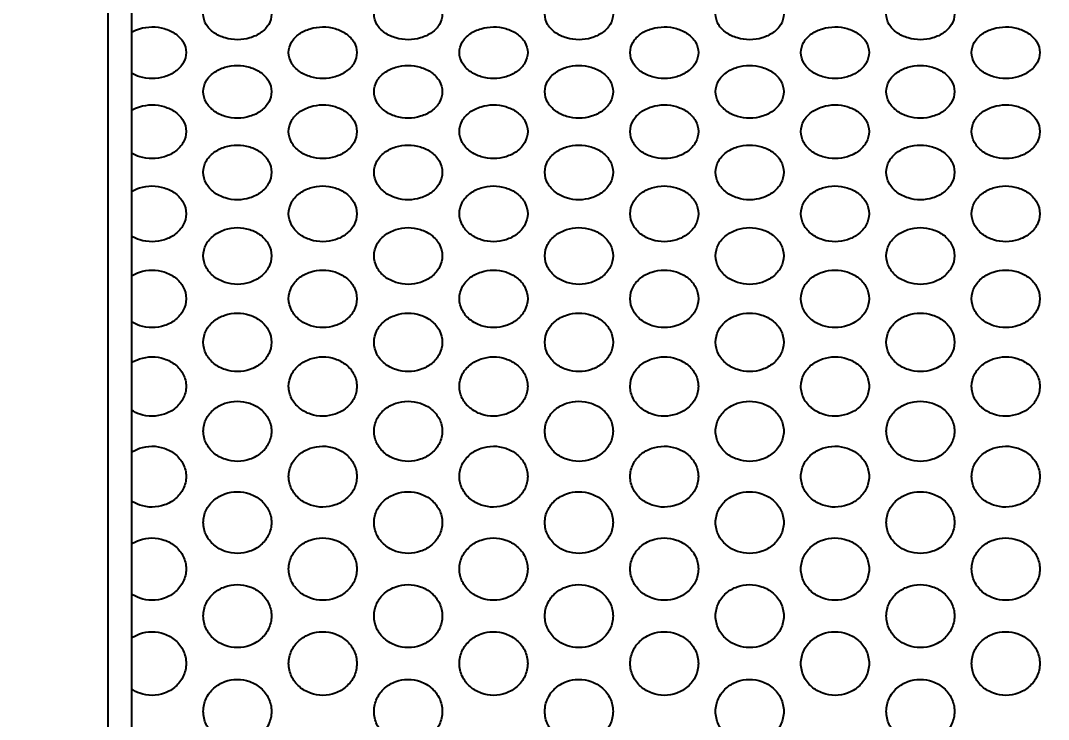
# Model space of a CAD drawing. Header units: millimetres. Extents: x 750 to 8479, y 2174 to 4333.
# Drawn here: x 2271.8 to 2392.2, y 3843.8 to 3925.7 of the extents above; entities that cross this region are included whole.
import ezdxf

# ---------------------------------------------------------------- set-up
doc = ezdxf.new("R2010")
doc.units = ezdxf.units.MM
doc.header["$LTSCALE"] = 153.67
doc.header["$PDMODE"] = 3
doc.header["$PDSIZE"] = 8
doc.layers.get('0').update_dxf_attribs({"linetype": 'CONTINUOUS'})
doc.layers.get('Defpoints').update_dxf_attribs({"linetype": 'CONTINUOUS'})
doc.layers.add('02___PRT_ALL_AXES', color=7, linetype='CONTINUOUS')
doc.styles.get("Standard").update_dxf_attribs({"font": 'calibri.ttf'})
doc.dimstyles.get("Standard").update_dxf_attribs({"dimtxt": 17.5, "dimasz": 17.5, "dimexe": 1.5, "dimexo": 1, "dimtad": 1, "dimdsep": 46, "dimtxsty": 'Standard', "dimblk": '_FILLED', "dimblk1": '_FILLED', "dimblk2": '_FILLED', "dimcen": 0.09, "dimazin": 2, "dimtol": 1, "dimtp": 0.01, "dimtm": 0.01, "dimtfac": 1, "dimtofl": 0, "dimtmove": 0, "dimatfit": 3, "dimldrblk": '_FILLED', "dimfxl": 1, "dimtolj": 1, "dimarcsym": 0})

# ---------------------------------------------------------------- blocks, each defined once
blk = doc.blocks.new('_FILLED')
at = {"color": 0, "linetype": 'ByBlock'}
blk.add_solid([(0, 0), (-1, 0.2143), (-1, -0.2143)], dxfattribs=at)
blk = doc.blocks.new('*D35')
at = {"color": 0, "lineweight": -2}
for p, q in [((2172.16, 4025.33), (2172.16, 4062.93)), ((2749.56, 3876.37), (2749.56, 4062.93)), ((2189.66, 4061.43), (2426.86, 4061.43)), ((2732.06, 4061.43), (2494.87, 4061.43))]:
    blk.add_line(p, q, dxfattribs=at)
at = {"layer": 'Defpoints', "color": 0}
for p in [(2749.56, 4061.43), (2172.16, 4024.33), (2749.56, 3875.37)]:
    blk.add_point(p, dxfattribs=at)
at = {"color": 0, "linetype": 'ByBlock', "lineweight": -2, "xscale": 17.5, "yscale": 17.5, "zscale": 17.5, "rotation": 180}
blk.add_blockref('_FILLED', (2172.16, 4061.43), dxfattribs=at)
at = {"color": 0, "linetype": 'ByBlock', "lineweight": -2, "xscale": 17.5, "yscale": 17.5, "zscale": 17.5}
blk.add_blockref('_FILLED', (2749.56, 4061.43), dxfattribs=at)
at = {"color": 0, "insert": (2460.86, 4061.43), "char_height": 30, "attachment_point": 5}
blk.add_mtext('\\A1;\\A1;575', dxfattribs=at)

msp = doc.modelspace()

# ---------------------------------------------------------------- linework, layer by layer
at = {"layer": '02___PRT_ALL_AXES', "linetype": 'Continuous'}
for p, q in [((2282.04045, 3495.98644), (2282.04045, 4020.65762)), ((2284.7516, 4011.78983), (2284.7516, 3504.85424))]:
    msp.add_line(p, q, dxfattribs=at)
for points in [[(2301.16421, 3926.40065), (2301.14237, 3925.9631), (2300.93039, 3925.1779), (2299.98744, 3924.18528), (2298.64757, 3923.55791), (2297.18087, 3923.35095), (2295.707, 3923.54957), (2294.35251, 3924.17568), (2293.39937, 3925.17347), (2293.18584, 3925.96134), (2293.16421, 3926.40065)], [(2321.16421, 3926.40065), (2321.14237, 3925.9631), (2320.93039, 3925.1779), (2319.98744, 3924.18528), (2318.64757, 3923.55791), (2317.18087, 3923.35095), (2315.707, 3923.54957), (2314.35251, 3924.17568), (2313.39937, 3925.17347), (2313.18584, 3925.96134), (2313.16421, 3926.40065)], [(2341.16421, 3926.40065), (2341.14237, 3925.9631), (2340.93039, 3925.1779), (2339.98744, 3924.18528), (2338.64757, 3923.55791), (2337.18087, 3923.35095), (2335.707, 3923.54957), (2334.35251, 3924.17568), (2333.39937, 3925.17347), (2333.18584, 3925.96134), (2333.16421, 3926.40065)], [(2361.16421, 3926.40065), (2361.14237, 3925.9631), (2360.93039, 3925.1779), (2359.98744, 3924.18528), (2358.64757, 3923.55791), (2357.18087, 3923.35095), (2355.707, 3923.54957), (2354.35251, 3924.17568), (2353.39937, 3925.17347), (2353.18584, 3925.96134), (2353.16421, 3926.40065)], [(2381.16421, 3926.40065), (2381.14237, 3925.9631), (2380.93039, 3925.1779), (2379.98744, 3924.18528), (2378.64757, 3923.55791), (2377.18087, 3923.35095), (2375.707, 3923.54957), (2374.35251, 3924.17568), (2373.39937, 3925.17347), (2373.18584, 3925.96134), (2373.16421, 3926.40065)], [(2303.16421, 3921.91304), (2303.18605, 3922.36015), (2303.39803, 3923.15702), (2304.34098, 3924.15372), (2305.68085, 3924.77843), (2307.14755, 3924.98371), (2308.62142, 3924.78671), (2309.97591, 3924.16333), (2310.92905, 3923.16151), (2311.14258, 3922.36194), (2311.16421, 3921.91304)], [(2323.16421, 3921.91304), (2323.18605, 3922.36015), (2323.39803, 3923.15702), (2324.34098, 3924.15372), (2325.68085, 3924.77843), (2327.14755, 3924.98371), (2328.62142, 3924.78671), (2329.97591, 3924.16333), (2330.92905, 3923.16151), (2331.14258, 3922.36194), (2331.16421, 3921.91304)], [(2343.16421, 3921.91304), (2343.18605, 3922.36015), (2343.39803, 3923.15702), (2344.34098, 3924.15372), (2345.68085, 3924.77843), (2347.14755, 3924.98371), (2348.62142, 3924.78671), (2349.97591, 3924.16333), (2350.92905, 3923.16151), (2351.14258, 3922.36194), (2351.16421, 3921.91304)], [(2363.16421, 3921.91304), (2363.18605, 3922.36015), (2363.39803, 3923.15702), (2364.34098, 3924.15372), (2365.68085, 3924.77843), (2367.14755, 3924.98371), (2368.62142, 3924.78671), (2369.97591, 3924.16333), (2370.92905, 3923.16151), (2371.14258, 3922.36194), (2371.16421, 3921.91304)], [(2383.16421, 3921.91304), (2383.18605, 3922.36015), (2383.39803, 3923.15702), (2384.34098, 3924.15372), (2385.68085, 3924.77843), (2387.14755, 3924.98371), (2388.62142, 3924.78671), (2389.97591, 3924.16333), (2390.92905, 3923.16151), (2391.14258, 3922.36194), (2391.16421, 3921.91304)], [(2311.16421, 3921.91304), (2311.14237, 3921.46594), (2310.93039, 3920.66375), (2309.98744, 3919.64991), (2308.64757, 3919.00925), (2307.18087, 3918.79792), (2305.707, 3919.00073), (2304.35251, 3919.64011), (2303.39937, 3920.65923), (2303.18584, 3921.46414), (2303.16421, 3921.91304)], [(2331.16421, 3921.91304), (2331.14237, 3921.46594), (2330.93039, 3920.66375), (2329.98744, 3919.64991), (2328.64757, 3919.00925), (2327.18087, 3918.79792), (2325.707, 3919.00073), (2324.35251, 3919.64011), (2323.39937, 3920.65923), (2323.18584, 3921.46414), (2323.16421, 3921.91304)], [(2351.16421, 3921.91304), (2351.14237, 3921.46594), (2350.93039, 3920.66375), (2349.98744, 3919.64991), (2348.64757, 3919.00925), (2347.18087, 3918.79792), (2345.707, 3919.00073), (2344.35251, 3919.64011), (2343.39937, 3920.65923), (2343.18584, 3921.46414), (2343.16421, 3921.91304)], [(2371.16421, 3921.91304), (2371.14237, 3921.46594), (2370.93039, 3920.66375), (2369.98744, 3919.64991), (2368.64757, 3919.00925), (2367.18087, 3918.79792), (2365.707, 3919.00073), (2364.35251, 3919.64011), (2363.39937, 3920.65923), (2363.18584, 3921.46414), (2363.16421, 3921.91304)], [(2391.16421, 3921.91304), (2391.14237, 3921.46594), (2390.93039, 3920.66375), (2389.98744, 3919.64991), (2388.64757, 3919.00925), (2387.18087, 3918.79792), (2385.707, 3919.00073), (2384.35251, 3919.64011), (2383.39937, 3920.65923), (2383.18584, 3921.46414), (2383.16421, 3921.91304)], [(2293.16421, 3917.32993), (2293.18605, 3917.78631), (2293.39803, 3918.59987), (2294.34098, 3919.61768), (2295.68085, 3920.25575), (2297.14755, 3920.46544), (2298.62142, 3920.26421), (2299.97591, 3919.62749), (2300.92905, 3918.60445), (2301.14258, 3917.78815), (2301.16421, 3917.32993)], [(2313.16421, 3917.32993), (2313.18605, 3917.78631), (2313.39803, 3918.59987), (2314.34098, 3919.61768), (2315.68085, 3920.25575), (2317.14755, 3920.46544), (2318.62142, 3920.26421), (2319.97591, 3919.62749), (2320.92905, 3918.60445), (2321.14258, 3917.78815), (2321.16421, 3917.32993)], [(2333.16421, 3917.32993), (2333.18605, 3917.78631), (2333.39803, 3918.59987), (2334.34098, 3919.61768), (2335.68085, 3920.25575), (2337.14755, 3920.46544), (2338.62142, 3920.26421), (2339.97591, 3919.62749), (2340.92905, 3918.60445), (2341.14258, 3917.78815), (2341.16421, 3917.32993)], [(2353.16421, 3917.32993), (2353.18605, 3917.78631), (2353.39803, 3918.59987), (2354.34098, 3919.61768), (2355.68085, 3920.25575), (2357.14755, 3920.46544), (2358.62142, 3920.26421), (2359.97591, 3919.62749), (2360.92905, 3918.60445), (2361.14258, 3917.78815), (2361.16421, 3917.32993)], [(2373.16421, 3917.32993), (2373.18605, 3917.78631), (2373.39803, 3918.59987), (2374.34098, 3919.61768), (2375.68085, 3920.25575), (2377.14755, 3920.46544), (2378.62142, 3920.26421), (2379.97591, 3919.62749), (2380.92905, 3918.60445), (2381.14258, 3917.78815), (2381.16421, 3917.32993)], [(2301.16421, 3917.32993), (2301.14237, 3916.87355), (2300.93039, 3916.05482), (2299.98744, 3915.02035), (2298.64757, 3914.36678), (2297.18087, 3914.15122), (2295.707, 3914.35809), (2294.35251, 3915.01035), (2293.39937, 3916.05021), (2293.18584, 3916.87171), (2293.16421, 3917.32993)], [(2321.16421, 3917.32993), (2321.14237, 3916.87355), (2320.93039, 3916.05482), (2319.98744, 3915.02035), (2318.64757, 3914.36678), (2317.18087, 3914.15122), (2315.707, 3914.35809), (2314.35251, 3915.01035), (2313.39937, 3916.05021), (2313.18584, 3916.87171), (2313.16421, 3917.32993)], [(2341.16421, 3917.32993), (2341.14237, 3916.87355), (2340.93039, 3916.05482), (2339.98744, 3915.02035), (2338.64757, 3914.36678), (2337.18087, 3914.15122), (2335.707, 3914.35809), (2334.35251, 3915.01035), (2333.39937, 3916.05021), (2333.18584, 3916.87171), (2333.16421, 3917.32993)], [(2361.16421, 3917.32993), (2361.14237, 3916.87355), (2360.93039, 3916.05482), (2359.98744, 3915.02035), (2358.64757, 3914.36678), (2357.18087, 3914.15122), (2355.707, 3914.35809), (2354.35251, 3915.01035), (2353.39937, 3916.05021), (2353.18584, 3916.87171), (2353.16421, 3917.32993)], [(2381.16421, 3917.32993), (2381.14237, 3916.87355), (2380.93039, 3916.05482), (2379.98744, 3915.02035), (2378.64757, 3914.36678), (2377.18087, 3914.15122), (2375.707, 3914.35809), (2374.35251, 3915.01035), (2373.39937, 3916.05021), (2373.18584, 3916.87171), (2373.16421, 3917.32993)], [(2303.16421, 3912.65399), (2303.18605, 3913.11939), (2303.39803, 3913.94914), (2304.34098, 3914.98747), (2305.68085, 3915.63853), (2307.14755, 3915.8525), (2308.62142, 3915.64716), (2309.97591, 3914.99748), (2310.92905, 3913.95381), (2311.14258, 3913.12126), (2311.16421, 3912.65399)], [(2323.16421, 3912.65399), (2323.18605, 3913.11939), (2323.39803, 3913.94914), (2324.34098, 3914.98747), (2325.68085, 3915.63853), (2327.14755, 3915.8525), (2328.62142, 3915.64716), (2329.97591, 3914.99748), (2330.92905, 3913.95381), (2331.14258, 3913.12126), (2331.16421, 3912.65399)], [(2343.16421, 3912.65399), (2343.18605, 3913.11939), (2343.39803, 3913.94914), (2344.34098, 3914.98747), (2345.68085, 3915.63853), (2347.14755, 3915.8525), (2348.62142, 3915.64716), (2349.97591, 3914.99748), (2350.92905, 3913.95381), (2351.14258, 3913.12126), (2351.16421, 3912.65399)], [(2363.16421, 3912.65399), (2363.18605, 3913.11939), (2363.39803, 3913.94914), (2364.34098, 3914.98747), (2365.68085, 3915.63853), (2367.14755, 3915.8525), (2368.62142, 3915.64716), (2369.97591, 3914.99748), (2370.92905, 3913.95381), (2371.14258, 3913.12126), (2371.16421, 3912.65399)], [(2383.16421, 3912.65399), (2383.18605, 3913.11939), (2383.39803, 3913.94914), (2384.34098, 3914.98747), (2385.68085, 3915.63853), (2387.14755, 3915.8525), (2388.62142, 3915.64716), (2389.97591, 3914.99748), (2390.92905, 3913.95381), (2391.14258, 3913.12126), (2391.16421, 3912.65399)], [(2311.16421, 3912.65399), (2311.14237, 3912.18859), (2310.93039, 3911.35382), (2309.98744, 3910.29932), (2308.64757, 3909.63322), (2307.18087, 3909.41353), (2305.707, 3909.62436), (2304.35251, 3910.28912), (2303.39937, 3911.34911), (2303.18584, 3912.18671), (2303.16421, 3912.65399)], [(2331.16421, 3912.65399), (2331.14237, 3912.18859), (2330.93039, 3911.35382), (2329.98744, 3910.29932), (2328.64757, 3909.63322), (2327.18087, 3909.41353), (2325.707, 3909.62436), (2324.35251, 3910.28912), (2323.39937, 3911.34911), (2323.18584, 3912.18671), (2323.16421, 3912.65399)], [(2351.16421, 3912.65399), (2351.14237, 3912.18859), (2350.93039, 3911.35382), (2349.98744, 3910.29932), (2348.64757, 3909.63322), (2347.18087, 3909.41353), (2345.707, 3909.62436), (2344.35251, 3910.28912), (2343.39937, 3911.34911), (2343.18584, 3912.18671), (2343.16421, 3912.65399)], [(2371.16421, 3912.65399), (2371.14237, 3912.18859), (2370.93039, 3911.35382), (2369.98744, 3910.29932), (2368.64757, 3909.63322), (2367.18087, 3909.41353), (2365.707, 3909.62436), (2364.35251, 3910.28912), (2363.39937, 3911.34911), (2363.18584, 3912.18671), (2363.16421, 3912.65399)], [(2391.16421, 3912.65399), (2391.14237, 3912.18859), (2390.93039, 3911.35382), (2389.98744, 3910.29932), (2388.64757, 3909.63322), (2387.18087, 3909.41353), (2385.707, 3909.62436), (2384.35251, 3910.28912), (2383.39937, 3911.34911), (2383.18584, 3912.18671), (2383.16421, 3912.65399)], [(2293.16421, 3907.88795), (2293.18605, 3908.36209), (2293.39803, 3909.20756), (2294.34098, 3910.2658), (2295.68085, 3910.92946), (2297.14755, 3911.1476), (2298.62142, 3910.93827), (2299.97591, 3910.276), (2300.92905, 3909.21232), (2301.14258, 3908.364), (2301.16421, 3907.88795)], [(2313.16421, 3907.88795), (2313.18605, 3908.36209), (2313.39803, 3909.20756), (2314.34098, 3910.2658), (2315.68085, 3910.92946), (2317.14755, 3911.1476), (2318.62142, 3910.93827), (2319.97591, 3910.276), (2320.92905, 3909.21232), (2321.14258, 3908.364), (2321.16421, 3907.88795)], [(2333.16421, 3907.88795), (2333.18605, 3908.36209), (2333.39803, 3909.20756), (2334.34098, 3910.2658), (2335.68085, 3910.92946), (2337.14755, 3911.1476), (2338.62142, 3910.93827), (2339.97591, 3910.276), (2340.92905, 3909.21232), (2341.14258, 3908.364), (2341.16421, 3907.88795)], [(2353.16421, 3907.88795), (2353.18605, 3908.36209), (2353.39803, 3909.20756), (2354.34098, 3910.2658), (2355.68085, 3910.92946), (2357.14755, 3911.1476), (2358.62142, 3910.93827), (2359.97591, 3910.276), (2360.92905, 3909.21232), (2361.14258, 3908.364), (2361.16421, 3907.88795)], [(2373.16421, 3907.88795), (2373.18605, 3908.36209), (2373.39803, 3909.20756), (2374.34098, 3910.2658), (2375.68085, 3910.92946), (2377.14755, 3911.1476), (2378.62142, 3910.93827), (2379.97591, 3910.276), (2380.92905, 3909.21232), (2381.14258, 3908.364), (2381.16421, 3907.88795)], [(2301.16421, 3907.88795), (2301.14237, 3907.4138), (2300.93039, 3906.56347), (2299.98744, 3905.48956), (2298.64757, 3904.81131), (2297.18087, 3904.58765), (2295.707, 3904.8023), (2294.35251, 3905.47918), (2293.39937, 3906.55868), (2293.18584, 3907.41189), (2293.16421, 3907.88795)], [(2321.16421, 3907.88795), (2321.14237, 3907.4138), (2320.93039, 3906.56347), (2319.98744, 3905.48956), (2318.64757, 3904.81131), (2317.18087, 3904.58765), (2315.707, 3904.8023), (2314.35251, 3905.47918), (2313.39937, 3906.55868), (2313.18584, 3907.41189), (2313.16421, 3907.88795)], [(2341.16421, 3907.88795), (2341.14237, 3907.4138), (2340.93039, 3906.56347), (2339.98744, 3905.48956), (2338.64757, 3904.81131), (2337.18087, 3904.58765), (2335.707, 3904.8023), (2334.35251, 3905.47918), (2333.39937, 3906.55868), (2333.18584, 3907.41189), (2333.16421, 3907.88795)], [(2361.16421, 3907.88795), (2361.14237, 3907.4138), (2360.93039, 3906.56347), (2359.98744, 3905.48956), (2358.64757, 3904.81131), (2357.18087, 3904.58765), (2355.707, 3904.8023), (2354.35251, 3905.47918), (2353.39937, 3906.55868), (2353.18584, 3907.41189), (2353.16421, 3907.88795)], [(2381.16421, 3907.88795), (2381.14237, 3907.4138), (2380.93039, 3906.56347), (2379.98744, 3905.48956), (2378.64757, 3904.81131), (2377.18087, 3904.58765), (2375.707, 3904.8023), (2374.35251, 3905.47918), (2373.39937, 3906.55868), (2373.18584, 3907.41189), (2373.16421, 3907.88795)], [(2303.16421, 3903.03459), (2303.18605, 3903.5172), (2303.39803, 3904.37789), (2304.34098, 3905.45543), (2305.68085, 3906.13131), (2307.14755, 3906.35348), (2308.62142, 3906.14028), (2309.97591, 3905.46581), (2310.92905, 3904.38274), (2311.14258, 3903.51914), (2311.16421, 3903.03459)], [(2323.16421, 3903.03459), (2323.18605, 3903.5172), (2323.39803, 3904.37789), (2324.34098, 3905.45543), (2325.68085, 3906.13131), (2327.14755, 3906.35348), (2328.62142, 3906.14028), (2329.97591, 3905.46581), (2330.92905, 3904.38274), (2331.14258, 3903.51914), (2331.16421, 3903.03459)], [(2343.16421, 3903.03459), (2343.18605, 3903.5172), (2343.39803, 3904.37789), (2344.34098, 3905.45543), (2345.68085, 3906.13131), (2347.14755, 3906.35348), (2348.62142, 3906.14028), (2349.97591, 3905.46581), (2350.92905, 3904.38274), (2351.14258, 3903.51914), (2351.16421, 3903.03459)], [(2363.16421, 3903.03459), (2363.18605, 3903.5172), (2363.39803, 3904.37789), (2364.34098, 3905.45543), (2365.68085, 3906.13131), (2367.14755, 3906.35348), (2368.62142, 3906.14028), (2369.97591, 3905.46581), (2370.92905, 3904.38274), (2371.14258, 3903.51914), (2371.16421, 3903.03459)], [(2383.16421, 3903.03459), (2383.18605, 3903.5172), (2383.39803, 3904.37789), (2384.34098, 3905.45543), (2385.68085, 3906.13131), (2387.14755, 3906.35348), (2388.62142, 3906.14028), (2389.97591, 3905.46581), (2390.92905, 3904.38274), (2391.14258, 3903.51914), (2391.16421, 3903.03459)], [(2311.16421, 3903.03459), (2311.14237, 3902.55198), (2310.93039, 3901.68658), (2309.98744, 3900.59388), (2308.64757, 3899.90389), (2307.18087, 3899.67637), (2305.707, 3899.89472), (2304.35251, 3900.58332), (2303.39937, 3901.6817), (2303.18584, 3902.55003), (2303.16421, 3903.03459)], [(2331.16421, 3903.03459), (2331.14237, 3902.55198), (2330.93039, 3901.68658), (2329.98744, 3900.59388), (2328.64757, 3899.90389), (2327.18087, 3899.67637), (2325.707, 3899.89472), (2324.35251, 3900.58332), (2323.39937, 3901.6817), (2323.18584, 3902.55003), (2323.16421, 3903.03459)], [(2351.16421, 3903.03459), (2351.14237, 3902.55198), (2350.93039, 3901.68658), (2349.98744, 3900.59388), (2348.64757, 3899.90389), (2347.18087, 3899.67637), (2345.707, 3899.89472), (2344.35251, 3900.58332), (2343.39937, 3901.6817), (2343.18584, 3902.55003), (2343.16421, 3903.03459)], [(2371.16421, 3903.03459), (2371.14237, 3902.55198), (2370.93039, 3901.68658), (2369.98744, 3900.59388), (2368.64757, 3899.90389), (2367.18087, 3899.67637), (2365.707, 3899.89472), (2364.35251, 3900.58332), (2363.39937, 3901.6817), (2363.18584, 3902.55003), (2363.16421, 3903.03459)], [(2391.16421, 3903.03459), (2391.14237, 3902.55198), (2390.93039, 3901.68658), (2389.98744, 3900.59388), (2388.64757, 3899.90389), (2387.18087, 3899.67637), (2385.707, 3899.89472), (2384.35251, 3900.58332), (2383.39937, 3901.6817), (2383.18584, 3902.55003), (2383.16421, 3903.03459)], [(2293.16421, 3898.09675), (2293.18605, 3898.58755), (2293.39803, 3899.46296), (2294.34098, 3900.55916), (2295.68085, 3901.24686), (2297.14755, 3901.47294), (2298.62142, 3901.25599), (2299.97591, 3900.56972), (2300.92905, 3899.46789), (2301.14258, 3898.58952), (2301.16421, 3898.09675)], [(2313.16421, 3898.09675), (2313.18605, 3898.58755), (2313.39803, 3899.46296), (2314.34098, 3900.55916), (2315.68085, 3901.24686), (2317.14755, 3901.47294), (2318.62142, 3901.25599), (2319.97591, 3900.56972), (2320.92905, 3899.46789), (2321.14258, 3898.58952), (2321.16421, 3898.09675)], [(2333.16421, 3898.09675), (2333.18605, 3898.58755), (2333.39803, 3899.46296), (2334.34098, 3900.55916), (2335.68085, 3901.24686), (2337.14755, 3901.47294), (2338.62142, 3901.25599), (2339.97591, 3900.56972), (2340.92905, 3899.46789), (2341.14258, 3898.58952), (2341.16421, 3898.09675)], [(2353.16421, 3898.09675), (2353.18605, 3898.58755), (2353.39803, 3899.46296), (2354.34098, 3900.55916), (2355.68085, 3901.24686), (2357.14755, 3901.47294), (2358.62142, 3901.25599), (2359.97591, 3900.56972), (2360.92905, 3899.46789), (2361.14258, 3898.58952), (2361.16421, 3898.09675)], [(2373.16421, 3898.09675), (2373.18605, 3898.58755), (2373.39803, 3899.46296), (2374.34098, 3900.55916), (2375.68085, 3901.24686), (2377.14755, 3901.47294), (2378.62142, 3901.25599), (2379.97591, 3900.56972), (2380.92905, 3899.46789), (2381.14258, 3898.58952), (2381.16421, 3898.09675)], [(2301.16421, 3898.09675), (2301.14237, 3897.60595), (2300.93039, 3896.72599), (2299.98744, 3895.61515), (2298.64757, 3894.91381), (2297.18087, 3894.68257), (2295.707, 3894.90449), (2294.35251, 3895.60441), (2293.39937, 3896.72104), (2293.18584, 3897.60397), (2293.16421, 3898.09675)], [(2321.16421, 3898.09675), (2321.14237, 3897.60595), (2320.93039, 3896.72599), (2319.98744, 3895.61515), (2318.64757, 3894.91381), (2317.18087, 3894.68257), (2315.707, 3894.90449), (2314.35251, 3895.60441), (2313.39937, 3896.72104), (2313.18584, 3897.60397), (2313.16421, 3898.09675)], [(2341.16421, 3898.09675), (2341.14237, 3897.60595), (2340.93039, 3896.72599), (2339.98744, 3895.61515), (2338.64757, 3894.91381), (2337.18087, 3894.68257), (2335.707, 3894.90449), (2334.35251, 3895.60441), (2333.39937, 3896.72104), (2333.18584, 3897.60397), (2333.16421, 3898.09675)], [(2361.16421, 3898.09675), (2361.14237, 3897.60595), (2360.93039, 3896.72599), (2359.98744, 3895.61515), (2358.64757, 3894.91381), (2357.18087, 3894.68257), (2355.707, 3894.90449), (2354.35251, 3895.60441), (2353.39937, 3896.72104), (2353.18584, 3897.60397), (2353.16421, 3898.09675)], [(2381.16421, 3898.09675), (2381.14237, 3897.60595), (2380.93039, 3896.72599), (2379.98744, 3895.61515), (2378.64757, 3894.91381), (2377.18087, 3894.68257), (2375.707, 3894.90449), (2374.35251, 3895.60441), (2373.39937, 3896.72104), (2373.18584, 3897.60397), (2373.16421, 3898.09675)], [(2303.16421, 3893.07731), (2303.18605, 3893.57601), (2303.39803, 3894.46563), (2304.34098, 3895.57985), (2305.68085, 3896.27898), (2307.14755, 3896.50883), (2308.62142, 3896.28826), (2309.97591, 3895.59059), (2310.92905, 3894.47063), (2311.14258, 3893.57801), (2311.16421, 3893.07731)], [(2323.16421, 3893.07731), (2323.18605, 3893.57601), (2323.39803, 3894.46563), (2324.34098, 3895.57985), (2325.68085, 3896.27898), (2327.14755, 3896.50883), (2328.62142, 3896.28826), (2329.97591, 3895.59059), (2330.92905, 3894.47063), (2331.14258, 3893.57801), (2331.16421, 3893.07731)], [(2343.16421, 3893.07731), (2343.18605, 3893.57601), (2343.39803, 3894.46563), (2344.34098, 3895.57985), (2345.68085, 3896.27898), (2347.14755, 3896.50883), (2348.62142, 3896.28826), (2349.97591, 3895.59059), (2350.92905, 3894.47063), (2351.14258, 3893.57801), (2351.16421, 3893.07731)], [(2363.16421, 3893.07731), (2363.18605, 3893.57601), (2363.39803, 3894.46563), (2364.34098, 3895.57985), (2365.68085, 3896.27898), (2367.14755, 3896.50883), (2368.62142, 3896.28826), (2369.97591, 3895.59059), (2370.92905, 3894.47063), (2371.14258, 3893.57801), (2371.16421, 3893.07731)], [(2383.16421, 3893.07731), (2383.18605, 3893.57601), (2383.39803, 3894.46563), (2384.34098, 3895.57985), (2385.68085, 3896.27898), (2387.14755, 3896.50883), (2388.62142, 3896.28826), (2389.97591, 3895.59059), (2390.92905, 3894.47063), (2391.14258, 3893.57801), (2391.16421, 3893.07731)], [(2311.16421, 3893.07731), (2311.14237, 3892.57861), (2310.93039, 3891.68461), (2309.98744, 3890.55626), (2308.64757, 3889.84399), (2307.18087, 3889.60916), (2305.707, 3889.83452), (2304.35251, 3890.54536), (2303.39937, 3891.67957), (2303.18584, 3892.5766), (2303.16421, 3893.07731)], [(2331.16421, 3893.07731), (2331.14237, 3892.57861), (2330.93039, 3891.68461), (2329.98744, 3890.55626), (2328.64757, 3889.84399), (2327.18087, 3889.60916), (2325.707, 3889.83452), (2324.35251, 3890.54536), (2323.39937, 3891.67957), (2323.18584, 3892.5766), (2323.16421, 3893.07731)], [(2351.16421, 3893.07731), (2351.14237, 3892.57861), (2350.93039, 3891.68461), (2349.98744, 3890.55626), (2348.64757, 3889.84399), (2347.18087, 3889.60916), (2345.707, 3889.83452), (2344.35251, 3890.54536), (2343.39937, 3891.67957), (2343.18584, 3892.5766), (2343.16421, 3893.07731)], [(2371.16421, 3893.07731), (2371.14237, 3892.57861), (2370.93039, 3891.68461), (2369.98744, 3890.55626), (2368.64757, 3889.84399), (2367.18087, 3889.60916), (2365.707, 3889.83452), (2364.35251, 3890.54536), (2363.39937, 3891.67957), (2363.18584, 3892.5766), (2363.16421, 3893.07731)], [(2391.16421, 3893.07731), (2391.14237, 3892.57861), (2390.93039, 3891.68461), (2389.98744, 3890.55626), (2388.64757, 3889.84399), (2387.18087, 3889.60916), (2385.707, 3889.83452), (2384.35251, 3890.54536), (2383.39937, 3891.67957), (2383.18584, 3892.5766), (2383.16421, 3893.07731)], [(2293.16421, 3887.97919), (2293.18605, 3888.4855), (2293.39803, 3889.38881), (2294.34098, 3890.52041), (2295.68085, 3891.23056), (2297.14755, 3891.46405), (2298.62142, 3891.23998), (2299.97591, 3890.53132), (2300.92905, 3889.3939), (2301.14258, 3888.48754), (2301.16421, 3887.97919)], [(2313.16421, 3887.97919), (2313.18605, 3888.4855), (2313.39803, 3889.38881), (2314.34098, 3890.52041), (2315.68085, 3891.23056), (2317.14755, 3891.46405), (2318.62142, 3891.23998), (2319.97591, 3890.53132), (2320.92905, 3889.3939), (2321.14258, 3888.48754), (2321.16421, 3887.97919)], [(2333.16421, 3887.97919), (2333.18605, 3888.4855), (2333.39803, 3889.38881), (2334.34098, 3890.52041), (2335.68085, 3891.23056), (2337.14755, 3891.46405), (2338.62142, 3891.23998), (2339.97591, 3890.53132), (2340.92905, 3889.3939), (2341.14258, 3888.48754), (2341.16421, 3887.97919)], [(2353.16421, 3887.97919), (2353.18605, 3888.4855), (2353.39803, 3889.38881), (2354.34098, 3890.52041), (2355.68085, 3891.23056), (2357.14755, 3891.46405), (2358.62142, 3891.23998), (2359.97591, 3890.53132), (2360.92905, 3889.3939), (2361.14258, 3888.48754), (2361.16421, 3887.97919)], [(2373.16421, 3887.97919), (2373.18605, 3888.4855), (2373.39803, 3889.38881), (2374.34098, 3890.52041), (2375.68085, 3891.23056), (2377.14755, 3891.46405), (2378.62142, 3891.23998), (2379.97591, 3890.53132), (2380.92905, 3889.3939), (2381.14258, 3888.48754), (2381.16421, 3887.97919)], [(2301.16421, 3887.97919), (2301.14237, 3887.47289), (2300.93039, 3886.56536), (2299.98744, 3885.42018), (2298.64757, 3884.69739), (2297.18087, 3884.45911), (2295.707, 3884.68778), (2294.35251, 3885.40911), (2293.39937, 3886.56025), (2293.18584, 3887.47085), (2293.16421, 3887.97919)], [(2321.16421, 3887.97919), (2321.14237, 3887.47289), (2320.93039, 3886.56536), (2319.98744, 3885.42018), (2318.64757, 3884.69739), (2317.18087, 3884.45911), (2315.707, 3884.68778), (2314.35251, 3885.40911), (2313.39937, 3886.56025), (2313.18584, 3887.47085), (2313.16421, 3887.97919)], [(2341.16421, 3887.97919), (2341.14237, 3887.47289), (2340.93039, 3886.56536), (2339.98744, 3885.42018), (2338.64757, 3884.69739), (2337.18087, 3884.45911), (2335.707, 3884.68778), (2334.35251, 3885.40911), (2333.39937, 3886.56025), (2333.18584, 3887.47085), (2333.16421, 3887.97919)], [(2361.16421, 3887.97919), (2361.14237, 3887.47289), (2360.93039, 3886.56536), (2359.98744, 3885.42018), (2358.64757, 3884.69739), (2357.18087, 3884.45911), (2355.707, 3884.68778), (2354.35251, 3885.40911), (2353.39937, 3886.56025), (2353.18584, 3887.47085), (2353.16421, 3887.97919)], [(2381.16421, 3887.97919), (2381.14237, 3887.47289), (2380.93039, 3886.56536), (2379.98744, 3885.42018), (2378.64757, 3884.69739), (2377.18087, 3884.45911), (2375.707, 3884.68778), (2374.35251, 3885.40911), (2373.39937, 3886.56025), (2373.18584, 3887.47085), (2373.16421, 3887.97919)], [(2303.16421, 3882.80539), (2303.18605, 3883.31901), (2303.39803, 3884.23548), (2304.34098, 3885.38379), (2305.68085, 3886.10454), (2307.14755, 3886.34154), (2308.62142, 3886.1141), (2309.97591, 3885.39487), (2310.92905, 3884.24064), (2311.14258, 3883.32108), (2311.16421, 3882.80539)], [(2323.16421, 3882.80539), (2323.18605, 3883.31901), (2323.39803, 3884.23548), (2324.34098, 3885.38379), (2325.68085, 3886.10454), (2327.14755, 3886.34154), (2328.62142, 3886.1141), (2329.97591, 3885.39487), (2330.92905, 3884.24064), (2331.14258, 3883.32108), (2331.16421, 3882.80539)], [(2343.16421, 3882.80539), (2343.18605, 3883.31901), (2343.39803, 3884.23548), (2344.34098, 3885.38379), (2345.68085, 3886.10454), (2347.14755, 3886.34154), (2348.62142, 3886.1141), (2349.97591, 3885.39487), (2350.92905, 3884.24064), (2351.14258, 3883.32108), (2351.16421, 3882.80539)], [(2363.16421, 3882.80539), (2363.18605, 3883.31901), (2363.39803, 3884.23548), (2364.34098, 3885.38379), (2365.68085, 3886.10454), (2367.14755, 3886.34154), (2368.62142, 3886.1141), (2369.97591, 3885.39487), (2370.92905, 3884.24064), (2371.14258, 3883.32108), (2371.16421, 3882.80539)], [(2383.16421, 3882.80539), (2383.18605, 3883.31901), (2383.39803, 3884.23548), (2384.34098, 3885.38379), (2385.68085, 3886.10454), (2387.14755, 3886.34154), (2388.62142, 3886.1141), (2389.97591, 3885.39487), (2390.92905, 3884.24064), (2391.14258, 3883.32108), (2391.16421, 3882.80539)], [(2311.16421, 3882.80539), (2311.14237, 3882.29177), (2310.93039, 3881.37125), (2309.98744, 3880.20989), (2308.64757, 3879.47701), (2307.18087, 3879.23541), (2305.707, 3879.46727), (2304.35251, 3880.19867), (2303.39937, 3881.36606), (2303.18584, 3882.2897), (2303.16421, 3882.80539)], [(2331.16421, 3882.80539), (2331.14237, 3882.29177), (2330.93039, 3881.37125), (2329.98744, 3880.20989), (2328.64757, 3879.47701), (2327.18087, 3879.23541), (2325.707, 3879.46727), (2324.35251, 3880.19867), (2323.39937, 3881.36606), (2323.18584, 3882.2897), (2323.16421, 3882.80539)], [(2351.16421, 3882.80539), (2351.14237, 3882.29177), (2350.93039, 3881.37125), (2349.98744, 3880.20989), (2348.64757, 3879.47701), (2347.18087, 3879.23541), (2345.707, 3879.46727), (2344.35251, 3880.19867), (2343.39937, 3881.36606), (2343.18584, 3882.2897), (2343.16421, 3882.80539)], [(2371.16421, 3882.80539), (2371.14237, 3882.29177), (2370.93039, 3881.37125), (2369.98744, 3880.20989), (2368.64757, 3879.47701), (2367.18087, 3879.23541), (2365.707, 3879.46727), (2364.35251, 3880.19867), (2363.39937, 3881.36606), (2363.18584, 3882.2897), (2363.16421, 3882.80539)], [(2391.16421, 3882.80539), (2391.14237, 3882.29177), (2390.93039, 3881.37125), (2389.98744, 3880.20989), (2388.64757, 3879.47701), (2387.18087, 3879.23541), (2385.707, 3879.46727), (2384.35251, 3880.19867), (2383.39937, 3881.36606), (2383.18584, 3882.2897), (2383.16421, 3882.80539)], [(2293.16421, 3877.55891), (2293.18605, 3878.07955), (2293.39803, 3879.00864), (2294.34098, 3880.173), (2295.68085, 3880.90393), (2297.14755, 3881.14428), (2298.62142, 3880.91362), (2299.97591, 3880.18423), (2300.92905, 3879.01387), (2301.14258, 3878.08164), (2301.16421, 3877.55891)], [(2313.16421, 3877.55891), (2313.18605, 3878.07955), (2313.39803, 3879.00864), (2314.34098, 3880.173), (2315.68085, 3880.90393), (2317.14755, 3881.14428), (2318.62142, 3880.91362), (2319.97591, 3880.18423), (2320.92905, 3879.01387), (2321.14258, 3878.08164), (2321.16421, 3877.55891)], [(2333.16421, 3877.55891), (2333.18605, 3878.07955), (2333.39803, 3879.00864), (2334.34098, 3880.173), (2335.68085, 3880.90393), (2337.14755, 3881.14428), (2338.62142, 3880.91362), (2339.97591, 3880.18423), (2340.92905, 3879.01387), (2341.14258, 3878.08164), (2341.16421, 3877.55891)], [(2353.16421, 3877.55891), (2353.18605, 3878.07955), (2353.39803, 3879.00864), (2354.34098, 3880.173), (2355.68085, 3880.90393), (2357.14755, 3881.14428), (2358.62142, 3880.91362), (2359.97591, 3880.18423), (2360.92905, 3879.01387), (2361.14258, 3878.08164), (2361.16421, 3877.55891)], [(2373.16421, 3877.55891), (2373.18605, 3878.07955), (2373.39803, 3879.00864), (2374.34098, 3880.173), (2375.68085, 3880.90393), (2377.14755, 3881.14428), (2378.62142, 3880.91362), (2379.97591, 3880.18423), (2380.92905, 3879.01387), (2381.14258, 3878.08164), (2381.16421, 3877.55891)], [(2301.16421, 3877.55891), (2301.14237, 3877.03828), (2300.93039, 3876.1053), (2299.98744, 3874.92845), (2298.64757, 3874.1859), (2297.18087, 3873.94113), (2295.707, 3874.17603), (2294.35251, 3874.91708), (2293.39937, 3876.10005), (2293.18584, 3877.03618), (2293.16421, 3877.55891)], [(2321.16421, 3877.55891), (2321.14237, 3877.03828), (2320.93039, 3876.1053), (2319.98744, 3874.92845), (2318.64757, 3874.1859), (2317.18087, 3873.94113), (2315.707, 3874.17603), (2314.35251, 3874.91708), (2313.39937, 3876.10005), (2313.18584, 3877.03618), (2313.16421, 3877.55891)], [(2341.16421, 3877.55891), (2341.14237, 3877.03828), (2340.93039, 3876.1053), (2339.98744, 3874.92845), (2338.64757, 3874.1859), (2337.18087, 3873.94113), (2335.707, 3874.17603), (2334.35251, 3874.91708), (2333.39937, 3876.10005), (2333.18584, 3877.03618), (2333.16421, 3877.55891)], [(2361.16421, 3877.55891), (2361.14237, 3877.03828), (2360.93039, 3876.1053), (2359.98744, 3874.92845), (2358.64757, 3874.1859), (2357.18087, 3873.94113), (2355.707, 3874.17603), (2354.35251, 3874.91708), (2353.39937, 3876.10005), (2353.18584, 3877.03618), (2353.16421, 3877.55891)], [(2381.16421, 3877.55891), (2381.14237, 3877.03828), (2380.93039, 3876.1053), (2379.98744, 3874.92845), (2378.64757, 3874.1859), (2377.18087, 3873.94113), (2375.707, 3874.17603), (2374.35251, 3874.91708), (2373.39937, 3876.10005), (2373.18584, 3877.03618), (2373.16421, 3877.55891)], [(2303.16421, 3872.24282), (2303.18605, 3872.77017), (2303.39803, 3873.71135), (2304.34098, 3874.89107), (2305.68085, 3875.63175), (2307.14755, 3875.87533), (2308.62142, 3875.64158), (2309.97591, 3874.90244), (2310.92905, 3873.71665), (2311.14258, 3872.77229), (2311.16421, 3872.24282)], [(2323.16421, 3872.24282), (2323.18605, 3872.77017), (2323.39803, 3873.71135), (2324.34098, 3874.89107), (2325.68085, 3875.63175), (2327.14755, 3875.87533), (2328.62142, 3875.64158), (2329.97591, 3874.90244), (2330.92905, 3873.71665), (2331.14258, 3872.77229), (2331.16421, 3872.24282)], [(2343.16421, 3872.24282), (2343.18605, 3872.77017), (2343.39803, 3873.71135), (2344.34098, 3874.89107), (2345.68085, 3875.63175), (2347.14755, 3875.87533), (2348.62142, 3875.64158), (2349.97591, 3874.90244), (2350.92905, 3873.71665), (2351.14258, 3872.77229), (2351.16421, 3872.24282)], [(2363.16421, 3872.24282), (2363.18605, 3872.77017), (2363.39803, 3873.71135), (2364.34098, 3874.89107), (2365.68085, 3875.63175), (2367.14755, 3875.87533), (2368.62142, 3875.64158), (2369.97591, 3874.90244), (2370.92905, 3873.71665), (2371.14258, 3872.77229), (2371.16421, 3872.24282)], [(2383.16421, 3872.24282), (2383.18605, 3872.77017), (2383.39803, 3873.71135), (2384.34098, 3874.89107), (2385.68085, 3875.63175), (2387.14755, 3875.87533), (2388.62142, 3875.64158), (2389.97591, 3874.90244), (2390.92905, 3873.71665), (2391.14258, 3872.77229), (2391.16421, 3872.24282)], [(2311.16421, 3872.24282), (2311.14237, 3871.71548), (2310.93039, 3870.77059), (2309.98744, 3869.57893), (2308.64757, 3868.82715), (2307.18087, 3868.57935), (2305.707, 3868.81716), (2304.35251, 3869.56742), (2303.39937, 3870.76527), (2303.18584, 3871.71335), (2303.16421, 3872.24282)], [(2331.16421, 3872.24282), (2331.14237, 3871.71548), (2330.93039, 3870.77059), (2329.98744, 3869.57893), (2328.64757, 3868.82715), (2327.18087, 3868.57935), (2325.707, 3868.81716), (2324.35251, 3869.56742), (2323.39937, 3870.76527), (2323.18584, 3871.71335), (2323.16421, 3872.24282)], [(2351.16421, 3872.24282), (2351.14237, 3871.71548), (2350.93039, 3870.77059), (2349.98744, 3869.57893), (2348.64757, 3868.82715), (2347.18087, 3868.57935), (2345.707, 3868.81716), (2344.35251, 3869.56742), (2343.39937, 3870.76527), (2343.18584, 3871.71335), (2343.16421, 3872.24282)], [(2371.16421, 3872.24282), (2371.14237, 3871.71548), (2370.93039, 3870.77059), (2369.98744, 3869.57893), (2368.64757, 3868.82715), (2367.18087, 3868.57935), (2365.707, 3868.81716), (2364.35251, 3869.56742), (2363.39937, 3870.76527), (2363.18584, 3871.71335), (2363.16421, 3872.24282)], [(2391.16421, 3872.24282), (2391.14237, 3871.71548), (2390.93039, 3870.77059), (2389.98744, 3869.57893), (2388.64757, 3868.82715), (2387.18087, 3868.57935), (2385.707, 3868.81716), (2384.35251, 3869.56742), (2383.39937, 3870.76527), (2383.18584, 3871.71335), (2383.16421, 3872.24282)], [(2293.16421, 3866.86022), (2293.18605, 3867.39397), (2293.39803, 3868.34669), (2294.34098, 3869.54108), (2295.68085, 3870.29108), (2297.14755, 3870.53775), (2298.62142, 3870.30104), (2299.97591, 3869.5526), (2300.92905, 3868.35205), (2301.14258, 3867.39612), (2301.16421, 3866.86022)], [(2313.16421, 3866.86022), (2313.18605, 3867.39397), (2313.39803, 3868.34669), (2314.34098, 3869.54108), (2315.68085, 3870.29108), (2317.14755, 3870.53775), (2318.62142, 3870.30104), (2319.97591, 3869.5526), (2320.92905, 3868.35205), (2321.14258, 3867.39612), (2321.16421, 3866.86022)], [(2333.16421, 3866.86022), (2333.18605, 3867.39397), (2333.39803, 3868.34669), (2334.34098, 3869.54108), (2335.68085, 3870.29108), (2337.14755, 3870.53775), (2338.62142, 3870.30104), (2339.97591, 3869.5526), (2340.92905, 3868.35205), (2341.14258, 3867.39612), (2341.16421, 3866.86022)], [(2353.16421, 3866.86022), (2353.18605, 3867.39397), (2353.39803, 3868.34669), (2354.34098, 3869.54108), (2355.68085, 3870.29108), (2357.14755, 3870.53775), (2358.62142, 3870.30104), (2359.97591, 3869.5526), (2360.92905, 3868.35205), (2361.14258, 3867.39612), (2361.16421, 3866.86022)], [(2373.16421, 3866.86022), (2373.18605, 3867.39397), (2373.39803, 3868.34669), (2374.34098, 3869.54108), (2375.68085, 3870.29108), (2377.14755, 3870.53775), (2378.62142, 3870.30104), (2379.97591, 3869.5526), (2380.92905, 3868.35205), (2381.14258, 3867.39612), (2381.16421, 3866.86022)], [(2301.16421, 3866.86022), (2301.14237, 3866.32648), (2300.93039, 3865.37023), (2299.98744, 3864.16447), (2298.64757, 3863.40388), (2297.18087, 3863.15321), (2295.707, 3863.39377), (2294.35251, 3864.15282), (2293.39937, 3865.36485), (2293.18584, 3866.32433), (2293.16421, 3866.86022)], [(2321.16421, 3866.86022), (2321.14237, 3866.32648), (2320.93039, 3865.37023), (2319.98744, 3864.16447), (2318.64757, 3863.40388), (2317.18087, 3863.15321), (2315.707, 3863.39377), (2314.35251, 3864.15282), (2313.39937, 3865.36485), (2313.18584, 3866.32433), (2313.16421, 3866.86022)], [(2341.16421, 3866.86022), (2341.14237, 3866.32648), (2340.93039, 3865.37023), (2339.98744, 3864.16447), (2338.64757, 3863.40388), (2337.18087, 3863.15321), (2335.707, 3863.39377), (2334.35251, 3864.15282), (2333.39937, 3865.36485), (2333.18584, 3866.32433), (2333.16421, 3866.86022)], [(2361.16421, 3866.86022), (2361.14237, 3866.32648), (2360.93039, 3865.37023), (2359.98744, 3864.16447), (2358.64757, 3863.40388), (2357.18087, 3863.15321), (2355.707, 3863.39377), (2354.35251, 3864.15282), (2353.39937, 3865.36485), (2353.18584, 3866.32433), (2353.16421, 3866.86022)], [(2381.16421, 3866.86022), (2381.14237, 3866.32648), (2380.93039, 3865.37023), (2379.98744, 3864.16447), (2378.64757, 3863.40388), (2377.18087, 3863.15321), (2375.707, 3863.39377), (2374.35251, 3864.15282), (2373.39937, 3865.36485), (2373.18584, 3866.32433), (2373.16421, 3866.86022)], [(2303.16421, 3861.41426), (2303.18605, 3861.9541), (2303.39803, 3862.9178), (2304.34098, 3864.12617), (2305.68085, 3864.88505), (2307.14755, 3865.13466), (2308.62142, 3864.89512), (2309.97591, 3864.13782), (2310.92905, 3862.92322), (2311.14258, 3861.95627), (2311.16421, 3861.41426)], [(2323.16421, 3861.41426), (2323.18605, 3861.9541), (2323.39803, 3862.9178), (2324.34098, 3864.12617), (2325.68085, 3864.88505), (2327.14755, 3865.13466), (2328.62142, 3864.89512), (2329.97591, 3864.13782), (2330.92905, 3862.92322), (2331.14258, 3861.95627), (2331.16421, 3861.41426)], [(2343.16421, 3861.41426), (2343.18605, 3861.9541), (2343.39803, 3862.9178), (2344.34098, 3864.12617), (2345.68085, 3864.88505), (2347.14755, 3865.13466), (2348.62142, 3864.89512), (2349.97591, 3864.13782), (2350.92905, 3862.92322), (2351.14258, 3861.95627), (2351.16421, 3861.41426)], [(2363.16421, 3861.41426), (2363.18605, 3861.9541), (2363.39803, 3862.9178), (2364.34098, 3864.12617), (2365.68085, 3864.88505), (2367.14755, 3865.13466), (2368.62142, 3864.89512), (2369.97591, 3864.13782), (2370.92905, 3862.92322), (2371.14258, 3861.95627), (2371.16421, 3861.41426)], [(2383.16421, 3861.41426), (2383.18605, 3861.9541), (2383.39803, 3862.9178), (2384.34098, 3864.12617), (2385.68085, 3864.88505), (2387.14755, 3865.13466), (2388.62142, 3864.89512), (2389.97591, 3864.13782), (2390.92905, 3862.92322), (2391.14258, 3861.95627), (2391.16421, 3861.41426)], [(2311.16421, 3861.41426), (2311.14237, 3860.87443), (2310.93039, 3859.90738), (2309.98744, 3858.68821), (2308.64757, 3857.91927), (2307.18087, 3857.66586), (2305.707, 3857.90905), (2304.35251, 3858.67643), (2303.39937, 3859.90193), (2303.18584, 3860.87226), (2303.16421, 3861.41426)], [(2331.16421, 3861.41426), (2331.14237, 3860.87443), (2330.93039, 3859.90738), (2329.98744, 3858.68821), (2328.64757, 3857.91927), (2327.18087, 3857.66586), (2325.707, 3857.90905), (2324.35251, 3858.67643), (2323.39937, 3859.90193), (2323.18584, 3860.87226), (2323.16421, 3861.41426)], [(2351.16421, 3861.41426), (2351.14237, 3860.87443), (2350.93039, 3859.90738), (2349.98744, 3858.68821), (2348.64757, 3857.91927), (2347.18087, 3857.66586), (2345.707, 3857.90905), (2344.35251, 3858.67643), (2343.39937, 3859.90193), (2343.18584, 3860.87226), (2343.16421, 3861.41426)], [(2371.16421, 3861.41426), (2371.14237, 3860.87443), (2370.93039, 3859.90738), (2369.98744, 3858.68821), (2368.64757, 3857.91927), (2367.18087, 3857.66586), (2365.707, 3857.90905), (2364.35251, 3858.67643), (2363.39937, 3859.90193), (2363.18584, 3860.87226), (2363.16421, 3861.41426)], [(2391.16421, 3861.41426), (2391.14237, 3860.87443), (2390.93039, 3859.90738), (2389.98744, 3858.68821), (2388.64757, 3857.91927), (2387.18087, 3857.66586), (2385.707, 3857.90905), (2384.35251, 3858.67643), (2383.39937, 3859.90193), (2383.18584, 3860.87226), (2383.16421, 3861.41426)], [(2293.16421, 3855.90812), (2293.18605, 3856.45373), (2293.39803, 3857.42784), (2294.34098, 3858.64948), (2295.68085, 3859.41681), (2297.14755, 3859.6692), (2298.62142, 3859.42699), (2299.97591, 3858.66127), (2300.92905, 3857.43332), (2301.14258, 3856.45592), (2301.16421, 3855.90812)], [(2313.16421, 3855.90812), (2313.18605, 3856.45373), (2313.39803, 3857.42784), (2314.34098, 3858.64948), (2315.68085, 3859.41681), (2317.14755, 3859.6692), (2318.62142, 3859.42699), (2319.97591, 3858.66127), (2320.92905, 3857.43332), (2321.14258, 3856.45592), (2321.16421, 3855.90812)], [(2333.16421, 3855.90812), (2333.18605, 3856.45373), (2333.39803, 3857.42784), (2334.34098, 3858.64948), (2335.68085, 3859.41681), (2337.14755, 3859.6692), (2338.62142, 3859.42699), (2339.97591, 3858.66127), (2340.92905, 3857.43332), (2341.14258, 3856.45592), (2341.16421, 3855.90812)], [(2353.16421, 3855.90812), (2353.18605, 3856.45373), (2353.39803, 3857.42784), (2354.34098, 3858.64948), (2355.68085, 3859.41681), (2357.14755, 3859.6692), (2358.62142, 3859.42699), (2359.97591, 3858.66127), (2360.92905, 3857.43332), (2361.14258, 3856.45592), (2361.16421, 3855.90812)], [(2373.16421, 3855.90812), (2373.18605, 3856.45373), (2373.39803, 3857.42784), (2374.34098, 3858.64948), (2375.68085, 3859.41681), (2377.14755, 3859.6692), (2378.62142, 3859.42699), (2379.97591, 3858.66127), (2380.92905, 3857.43332), (2381.14258, 3856.45592), (2381.16421, 3855.90812)], [(2301.16421, 3855.90812), (2301.14237, 3855.36251), (2300.93039, 3854.38522), (2299.98744, 3853.15335), (2298.64757, 3852.37651), (2297.18087, 3852.12051), (2295.707, 3852.36619), (2294.35251, 3853.14145), (2293.39937, 3854.37972), (2293.18584, 3855.36031), (2293.16421, 3855.90812)], [(2321.16421, 3855.90812), (2321.14237, 3855.36251), (2320.93039, 3854.38522), (2319.98744, 3853.15335), (2318.64757, 3852.37651), (2317.18087, 3852.12051), (2315.707, 3852.36619), (2314.35251, 3853.14145), (2313.39937, 3854.37972), (2313.18584, 3855.36031), (2313.16421, 3855.90812)], [(2341.16421, 3855.90812), (2341.14237, 3855.36251), (2340.93039, 3854.38522), (2339.98744, 3853.15335), (2338.64757, 3852.37651), (2337.18087, 3852.12051), (2335.707, 3852.36619), (2334.35251, 3853.14145), (2333.39937, 3854.37972), (2333.18584, 3855.36031), (2333.16421, 3855.90812)], [(2361.16421, 3855.90812), (2361.14237, 3855.36251), (2360.93039, 3854.38522), (2359.98744, 3853.15335), (2358.64757, 3852.37651), (2357.18087, 3852.12051), (2355.707, 3852.36619), (2354.35251, 3853.14145), (2353.39937, 3854.37972), (2353.18584, 3855.36031), (2353.16421, 3855.90812)], [(2381.16421, 3855.90812), (2381.14237, 3855.36251), (2380.93039, 3854.38522), (2379.98744, 3853.15335), (2378.64757, 3852.37651), (2377.18087, 3852.12051), (2375.707, 3852.36619), (2374.35251, 3853.14145), (2373.39937, 3854.37972), (2373.18584, 3855.36031), (2373.16421, 3855.90812)], [(2303.16421, 3850.345), (2303.18605, 3850.89607), (2303.39803, 3851.88003), (2304.34098, 3853.11423), (2305.68085, 3853.88955), (2307.14755, 3854.14459), (2308.62142, 3853.89984), (2309.97591, 3853.12613), (2310.92905, 3851.88557), (2311.14258, 3850.89828), (2311.16421, 3850.345)], [(2323.16421, 3850.345), (2323.18605, 3850.89607), (2323.39803, 3851.88003), (2324.34098, 3853.11423), (2325.68085, 3853.88955), (2327.14755, 3854.14459), (2328.62142, 3853.89984), (2329.97591, 3853.12613), (2330.92905, 3851.88557), (2331.14258, 3850.89828), (2331.16421, 3850.345)], [(2343.16421, 3850.345), (2343.18605, 3850.89607), (2343.39803, 3851.88003), (2344.34098, 3853.11423), (2345.68085, 3853.88955), (2347.14755, 3854.14459), (2348.62142, 3853.89984), (2349.97591, 3853.12613), (2350.92905, 3851.88557), (2351.14258, 3850.89828), (2351.16421, 3850.345)], [(2363.16421, 3850.345), (2363.18605, 3850.89607), (2363.39803, 3851.88003), (2364.34098, 3853.11423), (2365.68085, 3853.88955), (2367.14755, 3854.14459), (2368.62142, 3853.89984), (2369.97591, 3853.12613), (2370.92905, 3851.88557), (2371.14258, 3850.89828), (2371.16421, 3850.345)], [(2383.16421, 3850.345), (2383.18605, 3850.89607), (2383.39803, 3851.88003), (2384.34098, 3853.11423), (2385.68085, 3853.88955), (2387.14755, 3854.14459), (2388.62142, 3853.89984), (2389.97591, 3853.12613), (2390.92905, 3851.88557), (2391.14258, 3850.89828), (2391.16421, 3850.345)], [(2311.16421, 3850.345), (2311.14237, 3849.79393), (2310.93039, 3848.80698), (2309.98744, 3847.56314), (2308.64757, 3846.77885), (2307.18087, 3846.52041), (2305.707, 3846.76843), (2304.35251, 3847.55112), (2303.39937, 3848.80142), (2303.18584, 3849.79172), (2303.16421, 3850.345)], [(2331.16421, 3850.345), (2331.14237, 3849.79393), (2330.93039, 3848.80698), (2329.98744, 3847.56314), (2328.64757, 3846.77885), (2327.18087, 3846.52041), (2325.707, 3846.76843), (2324.35251, 3847.55112), (2323.39937, 3848.80142), (2323.18584, 3849.79172), (2323.16421, 3850.345)], [(2351.16421, 3850.345), (2351.14237, 3849.79393), (2350.93039, 3848.80698), (2349.98744, 3847.56314), (2348.64757, 3846.77885), (2347.18087, 3846.52041), (2345.707, 3846.76843), (2344.35251, 3847.55112), (2343.39937, 3848.80142), (2343.18584, 3849.79172), (2343.16421, 3850.345)], [(2371.16421, 3850.345), (2371.14237, 3849.79393), (2370.93039, 3848.80698), (2369.98744, 3847.56314), (2368.64757, 3846.77885), (2367.18087, 3846.52041), (2365.707, 3846.76843), (2364.35251, 3847.55112), (2363.39937, 3848.80142), (2363.18584, 3849.79172), (2363.16421, 3850.345)], [(2391.16421, 3850.345), (2391.14237, 3849.79393), (2390.93039, 3848.80698), (2389.98744, 3847.56314), (2388.64757, 3846.77885), (2387.18087, 3846.52041), (2385.707, 3846.76843), (2384.35251, 3847.55112), (2383.39937, 3848.80142), (2383.18584, 3849.79172), (2383.16421, 3850.345)], [(2293.16421, 3844.72816), (2293.18605, 3845.28436), (2293.39803, 3846.27759), (2294.34098, 3847.52364), (2295.68085, 3848.30649), (2297.14755, 3848.56403), (2298.62142, 3848.31688), (2299.97591, 3847.53566), (2300.92905, 3846.28319), (2301.14258, 3845.2866), (2301.16421, 3844.72816)], [(2313.16421, 3844.72816), (2313.18605, 3845.28436), (2313.39803, 3846.27759), (2314.34098, 3847.52364), (2315.68085, 3848.30649), (2317.14755, 3848.56403), (2318.62142, 3848.31688), (2319.97591, 3847.53566), (2320.92905, 3846.28319), (2321.14258, 3845.2866), (2321.16421, 3844.72816)], [(2333.16421, 3844.72816), (2333.18605, 3845.28436), (2333.39803, 3846.27759), (2334.34098, 3847.52364), (2335.68085, 3848.30649), (2337.14755, 3848.56403), (2338.62142, 3848.31688), (2339.97591, 3847.53566), (2340.92905, 3846.28319), (2341.14258, 3845.2866), (2341.16421, 3844.72816)], [(2353.16421, 3844.72816), (2353.18605, 3845.28436), (2353.39803, 3846.27759), (2354.34098, 3847.52364), (2355.68085, 3848.30649), (2357.14755, 3848.56403), (2358.62142, 3848.31688), (2359.97591, 3847.53566), (2360.92905, 3846.28319), (2361.14258, 3845.2866), (2361.16421, 3844.72816)], [(2373.16421, 3844.72816), (2373.18605, 3845.28436), (2373.39803, 3846.27759), (2374.34098, 3847.52364), (2375.68085, 3848.30649), (2377.14755, 3848.56403), (2378.62142, 3848.31688), (2379.97591, 3847.53566), (2380.92905, 3846.28319), (2381.14258, 3845.2866), (2381.16421, 3844.72816)], [(2301.16421, 3844.72816), (2301.14237, 3844.17196), (2300.93039, 3843.17592), (2299.98744, 3841.92082), (2298.64757, 3841.12954), (2297.18087, 3840.86881), (2295.707, 3841.11903), (2294.35251, 3841.9087), (2293.39937, 3843.17031), (2293.18584, 3844.16972), (2293.16421, 3844.72816)], [(2321.16421, 3844.72816), (2321.14237, 3844.17196), (2320.93039, 3843.17592), (2319.98744, 3841.92082), (2318.64757, 3841.12954), (2317.18087, 3840.86881), (2315.707, 3841.11903), (2314.35251, 3841.9087), (2313.39937, 3843.17031), (2313.18584, 3844.16972), (2313.16421, 3844.72816)], [(2341.16421, 3844.72816), (2341.14237, 3844.17196), (2340.93039, 3843.17592), (2339.98744, 3841.92082), (2338.64757, 3841.12954), (2337.18087, 3840.86881), (2335.707, 3841.11903), (2334.35251, 3841.9087), (2333.39937, 3843.17031), (2333.18584, 3844.16972), (2333.16421, 3844.72816)], [(2361.16421, 3844.72816), (2361.14237, 3844.17196), (2360.93039, 3843.17592), (2359.98744, 3841.92082), (2358.64757, 3841.12954), (2357.18087, 3840.86881), (2355.707, 3841.11903), (2354.35251, 3841.9087), (2353.39937, 3843.17031), (2353.18584, 3844.16972), (2353.16421, 3844.72816)], [(2381.16421, 3844.72816), (2381.14237, 3844.17196), (2380.93039, 3843.17592), (2379.98744, 3841.92082), (2378.64757, 3841.12954), (2377.18087, 3840.86881), (2375.707, 3841.11903), (2374.35251, 3841.9087), (2373.39937, 3843.17031), (2373.18584, 3844.16972), (2373.16421, 3844.72816)]]:
    msp.add_open_spline(points, degree=3, dxfattribs=at)
for points, knots in [([(2284.75143, 3924.30969), (2285.04675, 3924.47616), (2285.82173, 3924.79815), (2287.14755, 3924.98371), (2288.62142, 3924.78671), (2289.97591, 3924.16333), (2290.92905, 3923.16151), (2291.14258, 3922.36194), (2291.16421, 3921.91304)], [0, 0, 0, 0, 0.124627055, 0.299701644, 0.474776233, 0.649850822, 0.824925411, 1, 1, 1, 1]), ([(2291.16421, 3921.91304), (2291.14237, 3921.46594), (2290.93039, 3920.66375), (2289.98744, 3919.64991), (2288.64757, 3919.00925), (2287.18087, 3918.79792), (2285.84226, 3918.98212), (2285.05413, 3919.31514), (2284.7513, 3919.48968)], [0, 0, 0, 0, 0.174682226, 0.349364452, 0.524046678, 0.698728904, 0.873411129, 1, 1, 1, 1]), ([(2284.75143, 3915.15004), (2285.04675, 3915.32351), (2285.82173, 3915.65908), (2287.14755, 3915.8525), (2288.62142, 3915.64716), (2289.97591, 3914.99748), (2290.92905, 3913.95381), (2291.14258, 3913.12126), (2291.16421, 3912.65399)], [0, 0, 0, 0, 0.124627055, 0.299701644, 0.474776233, 0.649850822, 0.824925411, 1, 1, 1, 1]), ([(2291.16421, 3912.65399), (2291.14237, 3912.18859), (2290.93039, 3911.35382), (2289.98744, 3910.29932), (2288.64757, 3909.63322), (2287.18087, 3909.41353), (2285.84226, 3909.60501), (2285.05413, 3909.95126), (2284.7513, 3910.13275)], [0, 0, 0, 0, 0.174682226, 0.349364452, 0.524046678, 0.698728904, 0.873411129, 1, 1, 1, 1]), ([(2284.75143, 3905.62423), (2285.04675, 3905.80428), (2285.82173, 3906.15265), (2287.14755, 3906.35348), (2288.62142, 3906.14028), (2289.97591, 3905.46581), (2290.92905, 3904.38274), (2291.14258, 3903.51914), (2291.16421, 3903.03459)], [0, 0, 0, 0, 0.124627055, 0.299701644, 0.474776233, 0.649850822, 0.824925411, 1, 1, 1, 1]), ([(2291.16421, 3903.03459), (2291.14237, 3902.55198), (2290.93039, 3901.68658), (2289.98744, 3900.59388), (2288.64757, 3899.90389), (2287.18087, 3899.67637), (2285.84226, 3899.87468), (2285.05413, 3900.23334), (2284.7513, 3900.42136)], [0, 0, 0, 0, 0.174682226, 0.349364452, 0.524046678, 0.698728904, 0.873411129, 1, 1, 1, 1]), ([(2284.75143, 3895.75448), (2285.04675, 3895.9407), (2285.82173, 3896.30106), (2287.14755, 3896.50883), (2288.62142, 3896.28826), (2289.97591, 3895.59059), (2290.92905, 3894.47063), (2291.14258, 3893.57801), (2291.16421, 3893.07731)], [0, 0, 0, 0, 0.124627055, 0.299701644, 0.474776233, 0.649850822, 0.824925411, 1, 1, 1, 1]), ([(2291.16421, 3893.07731), (2291.14237, 3892.57861), (2290.93039, 3891.68461), (2289.98744, 3890.55626), (2288.64757, 3889.84399), (2287.18087, 3889.60916), (2285.84226, 3889.81384), (2285.05413, 3890.18408), (2284.7513, 3890.3782)], [0, 0, 0, 0, 0.174682226, 0.349364452, 0.524046678, 0.698728904, 0.873411129, 1, 1, 1, 1]), ([(2284.75143, 3885.56384), (2285.04675, 3885.7558), (2285.82173, 3886.1273), (2287.14755, 3886.34154), (2288.62142, 3886.1141), (2289.97591, 3885.39487), (2290.92905, 3884.24064), (2291.14258, 3883.32108), (2291.16421, 3882.80539)], [0, 0, 0, 0, 0.124627055, 0.299701644, 0.474776233, 0.649850822, 0.824925411, 1, 1, 1, 1]), ([(2291.16421, 3882.80539), (2291.14237, 3882.29177), (2290.93039, 3881.37125), (2289.98744, 3880.20989), (2288.64757, 3879.47701), (2287.18087, 3879.23541), (2285.84226, 3879.44599), (2285.05413, 3879.82694), (2284.7513, 3880.02669)], [0, 0, 0, 0, 0.174682226, 0.349364452, 0.524046678, 0.698728904, 0.873411129, 1, 1, 1, 1]), ([(2284.75143, 3875.07612), (2285.04675, 3875.27336), (2285.82173, 3875.65514), (2287.14755, 3875.87533), (2288.62142, 3875.64158), (2289.97591, 3874.90244), (2290.92905, 3873.71665), (2291.14258, 3872.77229), (2291.16421, 3872.24282)], [0, 0, 0, 0, 0.124627055, 0.299701644, 0.474776233, 0.649850822, 0.824925411, 1, 1, 1, 1]), ([(2291.16421, 3872.24282), (2291.14237, 3871.71548), (2290.93039, 3870.77059), (2289.98744, 3869.57893), (2288.64757, 3868.82715), (2287.18087, 3868.57935), (2285.84226, 3868.79533), (2285.05413, 3869.1861), (2284.7513, 3869.39103)], [0, 0, 0, 0, 0.174682226, 0.349364452, 0.524046678, 0.698728904, 0.873411129, 1, 1, 1, 1]), ([(2284.75143, 3864.31578), (2285.04675, 3864.51786), (2285.82173, 3864.90903), (2287.14755, 3865.13466), (2288.62142, 3864.89512), (2289.97591, 3864.13782), (2290.92905, 3862.92322), (2291.14258, 3861.95627), (2291.16421, 3861.41426)], [0, 0, 0, 0, 0.124627055, 0.299701644, 0.474776233, 0.649850822, 0.824925411, 1, 1, 1, 1]), ([(2291.16421, 3861.41426), (2291.14237, 3860.87443), (2290.93039, 3859.90738), (2289.98744, 3858.68821), (2288.64757, 3857.91927), (2287.18087, 3857.66586), (2285.84226, 3857.88673), (2285.05413, 3858.28641), (2284.7513, 3858.49604)], [0, 0, 0, 0, 0.174682226, 0.349364452, 0.524046678, 0.698728904, 0.873411129, 1, 1, 1, 1]), ([(2284.75143, 3853.30797), (2285.04675, 3853.51441), (2285.82173, 3853.91404), (2287.14755, 3854.14459), (2288.62142, 3853.89984), (2289.97591, 3853.12613), (2290.92905, 3851.88557), (2291.14258, 3850.89828), (2291.16421, 3850.345)], [0, 0, 0, 0, 0.124627055, 0.299701644, 0.474776233, 0.649850822, 0.824925411, 1, 1, 1, 1]), ([(2291.16421, 3850.345), (2291.14237, 3849.79393), (2290.93039, 3848.80698), (2289.98744, 3847.56314), (2288.64757, 3846.77885), (2287.18087, 3846.52041), (2285.84226, 3846.74567), (2285.05413, 3847.15332), (2284.7513, 3847.36715)], [0, 0, 0, 0, 0.174682226, 0.349364452, 0.524046678, 0.698728904, 0.873411129, 1, 1, 1, 1])]:
    msp.add_open_spline(points, degree=3, knots=knots, dxfattribs=at)

# ---------------------------------------------------------------- dimensions: what is measured, and where the dimension line sits
dim = msp.add_linear_dim(base=(2749.56421, 4061.42643), p1=(2172.16421, 4024.33034), p2=(2749.56421, 3875.37146), text='\\A1;575', dimstyle='Standard', override={"dimtxt": 30, "dimtad": 0, "dimtih": 1, "dimtoh": 1, "dimdec": 4, "dimzin": 0, "dimtxsty": 'Standard', "dimcen": 25.146, "dimadec": 0, "dimazin": 0, "dimtdec": 4, "dimtzin": 0})
dim.commit()
dim.dimension.update_dxf_attribs({"geometry": '*D35', "text_midpoint": (2460.86421, 4061.42643), "dimtype": 160})

doc.saveas('drawing.dxf')
